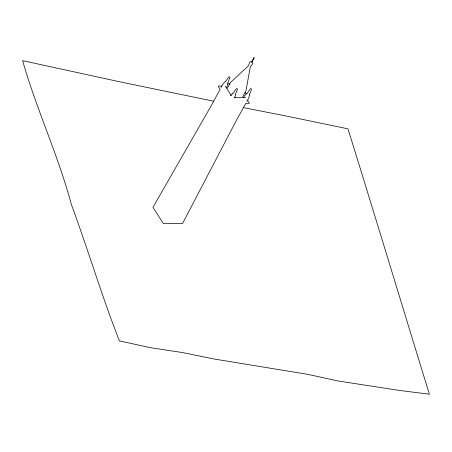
<?xml version="1.0" encoding="UTF-8"?>
<svg xmlns="http://www.w3.org/2000/svg" width="452" height="452" viewBox="0 0 452 452"><rect width="100%" height="100%" fill="white"/><g stroke="black" fill="none" stroke-linecap="round" stroke-linejoin="round"><path stroke-width="0.68" d="M227.944 83.208L227.203 86.202L226.373 87.728M235.447 94.993L234.707 97.988L234.26 97.287M249.493 95.084L248.753 98.078L246.803 101.643M227.735 83.089L230.023 77.467L229.627 76.84L228.848 76.834L225.356 81.784M235.232 94.875L237.526 89.253L237.125 88.626L236.351 88.62L232.853 93.57M249.278 94.965L251.572 89.343L251.171 88.716L250.397 88.711L246.899 93.66M221.062 87.456L223.011 83.897L225.141 81.671M227.362 88.27L230.548 82.445L248.397 65.862L249.888 61.834L251.894 61.743L252.894 63.489L250.306 66.913L245.928 90.92L242.741 96.745M251.561 61.964L254.069 57.777L251.888 62.144M243.73 97.293L244.56 95.767L246.69 93.541M230.514 95.677L232.644 93.451M254.182 57.958L253.854 57.777M227.74 83.925L229.74 83.936M221.972 86.066L218.502 86.044L218.316 86.383L220.09 89.445L210.237 107.446L152.968 207.31L163.257 223.469L182.518 223.593L235.797 121.531L245.651 103.531L249.182 103.389L249.363 103.056L247.515 100.141M234.927 97.293L245.572 97.361M213.7 101.225L120.13 81.88L22.6 60.653C36.493 109.339 58.235 155.392 71.292 204.304C88.061 249.572 101.751 295.93 119.413 340.904L150.55 347.707L182.676 352.588L213.836 358.961L307.642 374.329L338.249 381.013L399.342 390.421L429.4 394.223C402.178 305.778 375.442 217.192 347.967 128.826L283.613 115.492L243.283 107.61M245.029 92.225L246.159 94.005M225.311 86.191L231.351 95.683"/></g></svg>
